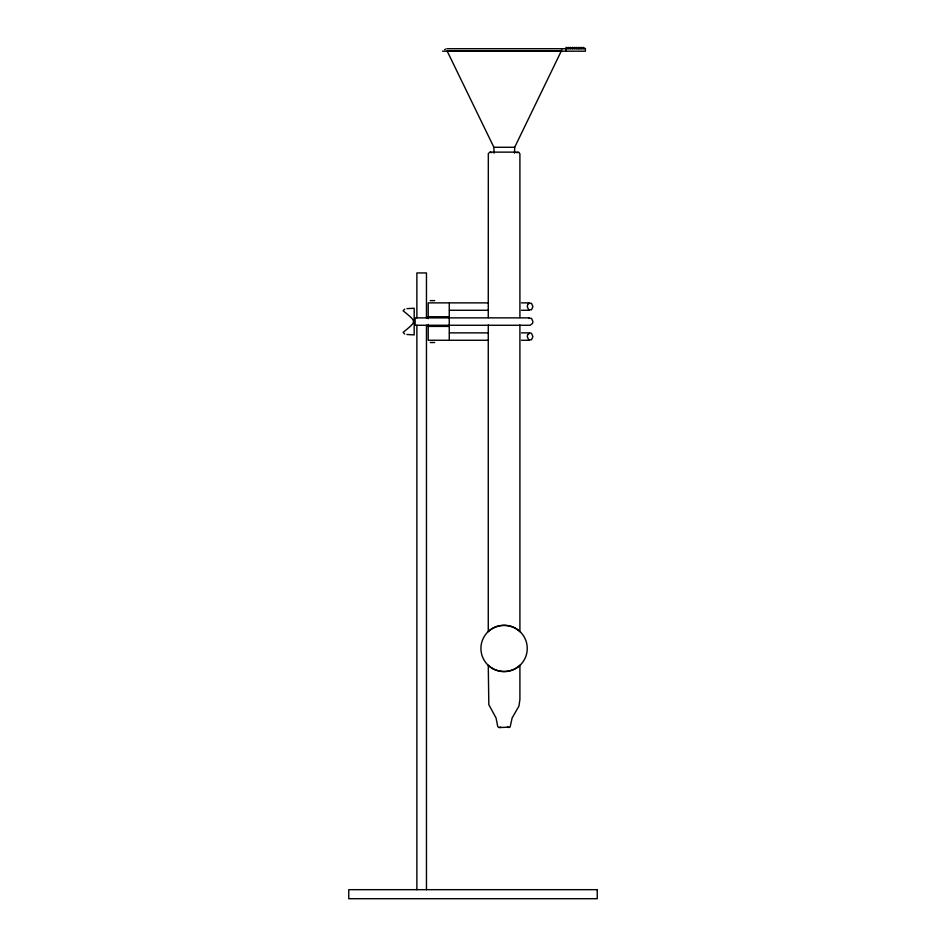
<?xml version="1.0" encoding="UTF-8"?>
<svg xmlns="http://www.w3.org/2000/svg" width="946" height="946" viewBox="0 0 946 946"><rect width="100%" height="100%" fill="white"/><g stroke="black" fill="none" stroke-linecap="round" stroke-linejoin="round"><path stroke-width="1.42" d="M514.518 153.134L514.695 147.269L561.356 50.93L447.222 50.93M516.764 152.673L518.987 152.377L519.91 153.973L519.91 317.62M500.647 727.048L498.861 727.521L497.75 726.658L496.059 717.979L488.822 704.675L488.266 665.251C496.745 673.528 511.431 673.528 519.91 665.251L519.91 699.579L518.94 706.071L512.117 717.979L510.131 727.048L499.346 727.58M444.596 49.641L445.767 49.097M528.672 318.364L531.498 318.364L532.917 321.569L532.539 323.414L530.079 325.27M404.699 309.106L403.102 310.761C416.961 322.219 416.961 320.919 403.102 332.377L404.699 334.033M406.934 308.644L414.182 308.242L414.182 334.896L406.934 334.494M518.065 152.129L490.111 152.129L488.325 153.5L488.266 317.62M446.985 48.707L585.397 48.707L585.397 51.19L442.551 51.19M447.222 51.19L493.883 147.269L514.695 147.269M430.253 300.615L434.675 300.615M449.48 302.874L488.503 302.874M521.483 302.874L529.263 302.874M449.48 310.264L488.503 310.264M521.483 310.264L529.263 310.264M428.207 316.744L449.255 316.744M449.255 317.868L415.128 317.868L415.128 325.27L449.255 325.27M449.48 317.868L529.263 317.868M449.48 325.27L529.263 325.27M428.207 326.394L449.255 326.394M449.48 332.874L488.503 332.874M521.483 332.874L529.263 332.874M449.48 340.264L488.503 340.264M521.483 340.264L529.263 340.264M430.253 342.523L434.675 342.523M490.111 152.129L491.412 152.673M508.83 727.58L507.517 727.048M585.397 48.707L583.244 47.3L583.244 48.707L581.092 47.3L581.092 48.707L578.94 47.3L578.94 48.707M578.893 48.707L576.753 47.3L576.753 48.707L574.6 47.3L574.6 48.707L572.448 47.3L572.448 48.707L570.296 47.3L570.296 48.707L568.179 47.3L568.179 48.707L566.027 47.3L566.027 51.19M493.883 147.269L494.06 153.134M561.593 48.707L561.593 51.19M519.91 324.998L519.91 631.644C511.431 623.367 496.745 623.367 488.266 631.644L488.266 324.998M428.207 318.696L428.207 302.874L449.255 302.874L449.255 340.264L428.207 340.264L428.207 324.443M426.457 317.868L426.457 272.945L416.879 272.945L416.879 317.868M426.457 325.27L426.457 889.678M416.879 325.27L416.879 889.678M527.632 304.718L527.253 306.563L528.672 309.768L531.498 309.768L532.917 306.563L531.498 303.359L528.672 303.359L527.632 304.718M527.632 334.73L527.253 336.575L528.672 339.78L531.498 339.78L532.917 336.575L531.498 333.37L530.079 332.874L527.632 334.73M597.245 889.678L348.755 889.678L348.755 898.7L597.245 898.7L597.245 889.678M492.499 668.503A23.165 23.165 0 0 0 527.253 648.448A23.165 23.165 0 0 0 492.499 628.392A23.165 23.165 0 0 0 492.499 668.503"/></g></svg>
